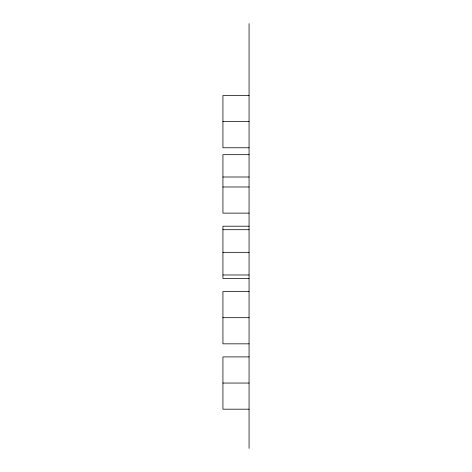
<?xml version="1.0" encoding="UTF-8"?>
<svg xmlns="http://www.w3.org/2000/svg" width="472" height="472" viewBox="0 0 472 472"><rect width="100%" height="100%" fill="white"/><g stroke="black" fill="none" stroke-linecap="round" stroke-linejoin="round"><path stroke-width="0.71" d="M249.068 95.491L222.931 95.491L222.931 147.771L249.068 147.771M222.931 121.629L249.068 121.629M249.068 154.674L222.931 154.674L222.931 213.126L249.068 213.126M222.931 177L249.068 177M222.931 186.983L249.068 186.983M249.068 226.194L222.931 226.194L222.931 278.48L249.068 278.48M222.931 229.699L249.068 229.699M222.931 252.337L249.068 252.337M222.931 274.975L249.068 274.975M249.068 291.548L222.931 291.548L222.931 343.834L249.068 343.834M222.931 317.691L249.068 317.691M249.068 356.903L222.931 356.903L222.931 409.189L249.068 409.189M222.931 383.046L249.068 383.046M249.068 23.6L249.068 448.4"/></g></svg>
